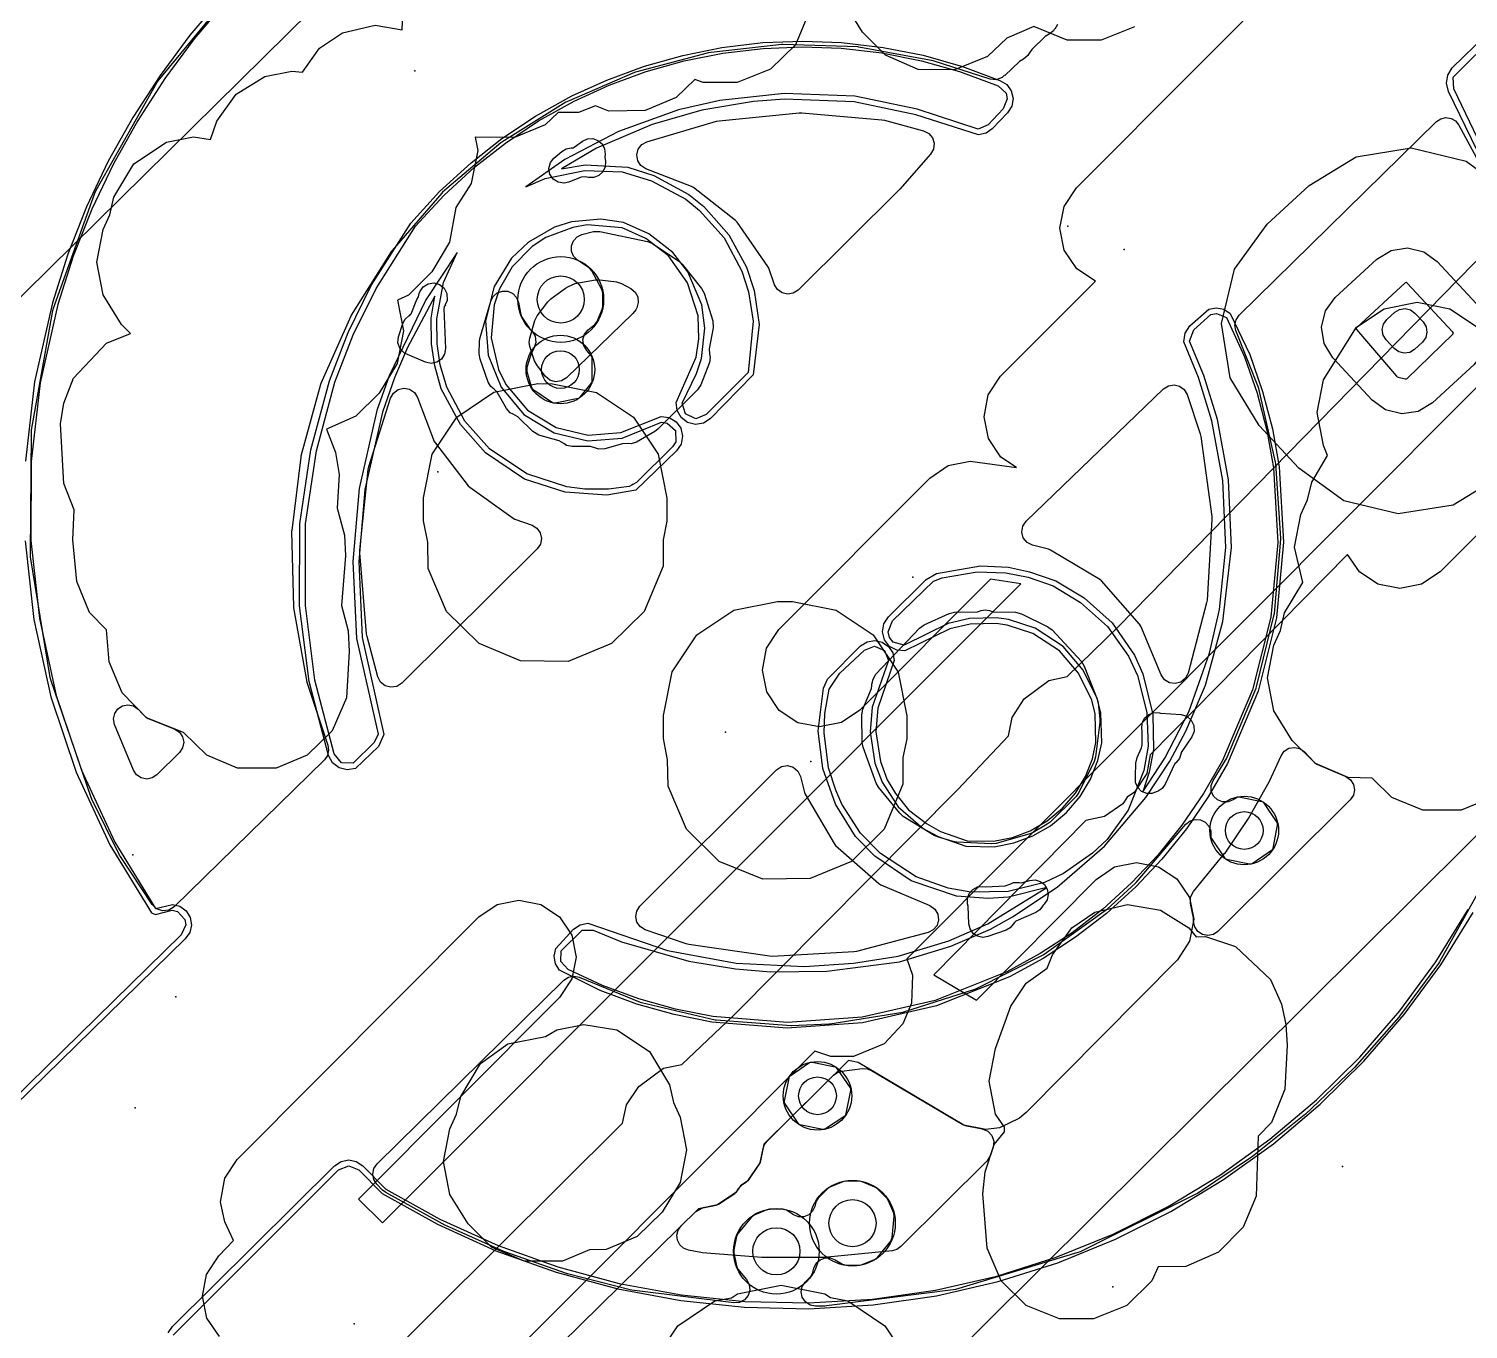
# Model space of a CAD drawing. Header units: metres. Extents: x -2677 to -840, y 169 to 1487.
# Drawn here: x -2077.8 to -2027.4, y 834.1 to 879.7 of the extents above; entities that cross this region are included whole.
import ezdxf

# ---------------------------------------------------------------- set-up
doc = ezdxf.new("R2010")
doc.units = ezdxf.units.M
for name, color, linetype in [('AI_GREENING_ALLOWED_ZONE', 4, 'Continuous'), ('AI_GREENING_EXCLUSIONS', 1, 'Continuous'), ('AI_GREENING_LAWN', 82, 'Continuous'), ('AI_GREENING_REJECTED', 6, 'Continuous'), ('AI_GREENING_SHRUBS', 92, 'Continuous')]:
    doc.layers.add(name, color=color, linetype=linetype)

# ---------------------------------------------------------------- blocks, each defined once
blk = doc.blocks.new('AI_SHRUB')
for radius in [1, 0.55]:
    blk.add_circle((0, 0), radius)

msp = doc.modelspace()

# ---------------------------------------------------------------- linework, layer by layer
at = {"layer": 'AI_GREENING_ALLOWED_ZONE'}
for points in [[(-2058.948, 867.454), (-2059.126, 867.343), (-2059.335, 867.314), (-2059.536, 867.374), (-2059.695, 867.512), (-2059.993, 867.907), (-2060.069, 868.053), (-2060.232, 868.552), (-2060.256, 868.698), (-2060.237, 868.844), (-2060.061, 869.456), (-2059.98, 869.619), (-2059.611, 870.11), (-2059.505, 870.214), (-2058.986, 870.592), (-2058.885, 870.649), (-2058.644, 870.75), (-2058.536, 870.781), (-2057.931, 870.886), (-2057.78, 870.889), (-2057.201, 870.813), (-2057.027, 870.757), (-2056.696, 870.577), (-2056.548, 870.454), (-2056.457, 870.285), (-2056.437, 870.094), (-2056.491, 869.909), (-2056.528, 869.837), (-2056.624, 869.707), (-2058.948, 867.454)], [(-2074.773, 855.318), (-2074.811, 855.511), (-2074.772, 855.703), (-2074.663, 855.865), (-2074.499, 855.973), (-2074.307, 856.009), (-2074.115, 855.969), (-2073.953, 855.858), (-2073.69, 855.589), (-2073.605, 855.532), (-2072.67, 855.158), (-2072.505, 855.051), (-2072.394, 854.888), (-2072.355, 854.695), (-2072.394, 854.502), (-2072.504, 854.339), (-2073.298, 853.553), (-2073.46, 853.446), (-2073.651, 853.409), (-2073.842, 853.448), (-2074.004, 853.556), (-2074.112, 853.718), (-2074.773, 855.318)], [(-2037.105, 849.049), (-2037.102, 849.274), (-2037.002, 849.475), (-2035.907, 850.796), (-2035.892, 850.816), (-2035.073, 852.03), (-2035.062, 852.047), (-2034.346, 853.313), (-2034.336, 853.333), (-2033.933, 854.222), (-2033.82, 854.38), (-2033.654, 854.484), (-2033.462, 854.516), (-2033.273, 854.472), (-2033.114, 854.359), (-2032.764, 853.989), (-2032.683, 853.932), (-2031.664, 853.491), (-2031.504, 853.381), (-2031.398, 853.219), (-2031.362, 853.028), (-2031.401, 852.838), (-2031.51, 852.677), (-2036.141, 848.076), (-2036.303, 847.968), (-2036.493, 847.93), (-2036.683, 847.968), (-2036.845, 848.074), (-2036.954, 848.235), (-2036.994, 848.424), (-2036.995, 848.547), (-2037.105, 849.049)], [(-2044.392, 841.164), (-2044.198, 841.081), (-2044.056, 840.926), (-2043.99, 840.727), (-2044.012, 840.517), (-2044.102, 840.244), (-2044.224, 840.045), (-2047.251, 837.037), (-2047.391, 836.94), (-2047.554, 836.894), (-2049.927, 836.658), (-2049.976, 836.656), (-2052.066, 836.653), (-2052.108, 836.654), (-2054.195, 836.826), (-2054.247, 836.833), (-2054.681, 836.915), (-2054.85, 836.98), (-2054.984, 837.101), (-2055.066, 837.261), (-2055.087, 837.441), (-2055.042, 837.615), (-2054.938, 837.763), (-2054.432, 838.261), (-2054.178, 838.395), (-2053.716, 838.486), (-2053.627, 838.523), (-2053.059, 838.901), (-2052.991, 838.969), (-2052.915, 839.083), (-2052.776, 839.222), (-2052.645, 839.308), (-2052.576, 839.376), (-2052.196, 839.942), (-2052.158, 840.031), (-2052.068, 840.479), (-2052.017, 840.618), (-2051.929, 840.735), (-2049.599, 843.039), (-2049.466, 843.134), (-2049.309, 843.18), (-2048.583, 843.27), (-2048.419, 843.263), (-2048.267, 843.204), (-2045.074, 841.311), (-2044.995, 841.281), (-2044.392, 841.164)]]:
    msp.add_lwpolyline(points, close=True, dxfattribs=at)
at = {"layer": 'AI_GREENING_EXCLUSIONS'}
for points in [[(-2131.493, 818.304), (-2110.812, 838.321), (-2110.189, 839.137), (-2109.714, 839.384), (-2107.791, 841.252), (-2107.539, 841.693), (-2106.768, 842.249), (-2086.101, 862.398), (-2085.482, 863.221), (-2084.992, 863.479), (-2084.058, 864.39), (-2083.069, 865.364), (-2082.819, 865.799), (-2082.09, 866.329), (-2056.207, 891.837), (-2055.729, 892.509), (-2055.253, 892.8), (-2054.342, 893.777), (-2053.252, 894.787), (-2052.952, 895.269), (-2052.01, 895.862), (-2030.366, 916.087)], [(-2131.493, 818.304), (-2110.812, 838.321), (-2110.189, 839.137), (-2109.714, 839.384), (-2107.791, 841.252), (-2107.539, 841.693), (-2106.768, 842.249), (-2086.101, 862.398), (-2085.482, 863.221), (-2084.992, 863.479), (-2084.058, 864.39), (-2083.069, 865.364), (-2082.819, 865.799), (-2082.09, 866.329), (-2056.207, 891.837), (-2055.729, 892.509), (-2055.253, 892.8), (-2054.342, 893.777), (-2053.252, 894.787), (-2052.952, 895.269), (-2052.01, 895.862), (-2030.366, 916.087)], [(-1999.776, 894.509), (-2047.034, 847.119), (-2046.837, 846.547), (-2046.876, 845.561), (-2047.178, 844.838), (-2047.825, 844.139), (-2048.901, 843.691), (-2049.693, 843.691), (-2050.258, 843.885), (-2074.893, 819.18)], [(-2071.106, 833.891), (-2071.544, 834.537), (-2071.701, 835.302), (-2071.554, 836.068), (-2071.125, 836.72), (-2070.606, 837.247), (-2070.912, 837.909), (-2071.064, 838.595), (-2070.915, 839.44), (-2070.483, 840.09), (-2062.027, 848.583), (-2061.38, 849.018), (-2060.615, 849.172), (-2059.849, 849.021), (-2059.199, 848.589), (-2058.764, 847.941), (-2058.61, 847.176), (-2058.761, 846.411), (-2059.193, 845.761), (-2066.229, 838.694), (-2065.392, 837.869), (-2043.041, 860.247), (-2044.11, 860.406), (-2048.677, 855.819), (-2049.325, 855.384), (-2050.09, 855.23), (-2050.855, 855.38), (-2051.505, 855.812), (-2051.94, 856.46), (-2052.094, 857.225), (-2051.944, 857.991), (-2051.512, 858.641), (-2046.232, 863.944), (-2045.584, 864.379), (-2044.819, 864.533), (-2043.194, 864.314), (-2043.744, 864.68), (-2044.179, 865.328), (-2044.333, 866.093), (-2044.183, 866.858), (-2043.751, 867.508), (-2040.432, 870.842), (-2041.087, 871.275), (-2041.522, 871.923), (-2041.676, 872.688), (-2041.525, 873.454), (-2041.093, 874.104), (-2032.638, 882.597)], [(-2026.674, 874.599), (-2028.065, 877.481), (-2028.143, 877.765), (-2028.098, 878.055), (-2027.937, 878.301), (-2023.231, 882.893)], [(-2026.49, 874.677), (-2027.888, 877.573), (-2027.911, 877.984), (-2023.153, 882.709)], [(-1995.827, 882.141), (-2009.772, 868.495), (-2009.936, 868.171), (-2010.75, 867.538), (-2017.842, 860.591), (-2018.479, 859.812), (-2018.789, 859.664), (-2019.794, 858.679), (-2020.792, 857.687), (-2020.944, 857.382), (-2021.73, 856.755), (-2048.065, 830.59), (-2048.712, 829.78), (-2049.039, 829.619), (-2050.116, 828.549), (-2051.056, 827.586), (-2051.185, 827.328), (-2051.85, 826.773), (-2071.631, 806.507), (-2043.27, 795.801), (-1988.498, 803.706)], [(-1995.827, 882.141), (-2009.772, 868.495), (-2009.936, 868.171), (-2010.75, 867.538), (-2017.842, 860.591), (-2018.479, 859.812), (-2018.789, 859.664), (-2019.794, 858.679), (-2020.792, 857.687), (-2020.944, 857.382), (-2021.73, 856.755), (-2048.065, 830.59), (-2048.712, 829.78), (-2049.039, 829.619), (-2050.116, 828.549), (-2051.056, 827.586), (-2051.185, 827.328), (-2051.85, 826.773), (-2071.631, 806.507), (-2043.27, 795.801), (-1988.498, 803.706)], [(-2050.422, 880.344), (-2050.937, 879.112), (-2051.814, 878.257), (-2052.979, 877.787), (-2054.167, 877.787), (-2054.459, 877.892), (-2055.111, 877.262), (-2056.195, 876.809), (-2057.464, 876.792), (-2057.94, 876.974), (-2058.531, 876.744), (-2059.243, 876.744), (-2059.693, 876.316), (-2060.777, 875.863), (-2062.153, 875.874), (-2062.061, 875.408), (-2062.291, 874.26), (-2062.826, 873.411), (-2063.043, 872.199), (-2063.672, 871.163), (-2064.482, 870.353), (-2064.867, 870.176), (-2064.655, 869.102), (-2064.885, 867.954), (-2065.514, 866.918), (-2066.324, 866.108), (-2067.351, 865.662), (-2067.036, 864.842), (-2066.915, 864.072), (-2066.978, 862.893), (-2066.724, 861.941), (-2066.685, 861.224), (-2066.828, 859.48), (-2066.602, 858.593), (-2066.563, 857.876), (-2066.657, 856.25), (-2067.155, 855.099), (-2068.032, 854.244), (-2069.116, 853.791), (-2070.466, 853.791), (-2071.55, 854.244), (-2072.364, 855.036), (-2073.654, 855.551), (-2074.509, 856.428), (-2074.962, 857.512), (-2075.055, 858.626), (-2075.648, 859.241), (-2076.101, 860.325), (-2076.234, 861.778), (-2076.188, 862.834), (-2076.555, 863.753), (-2076.67, 865.843), (-2076.553, 866.57), (-2076.214, 867.445), (-2076.214, 867.445), (-2075.054, 868.667), (-2074.213, 869.003), (-2074.53, 869.319), (-2075.171, 870.355), (-2075.401, 871.503), (-2075.174, 872.651), (-2074.943, 873.163), (-2074.797, 873.783), (-2074.099, 874.941), (-2072.961, 875.701), (-2072.008, 875.89), (-2071.422, 875.8), (-2071.195, 876.438), (-2070.513, 877.389), (-2069.518, 878.006), (-2068.565, 878.195), (-2068.201, 878.157), (-2067.604, 878.989), (-2066.796, 879.528), (-2065.656, 879.795), (-2064.705, 879.639), (-2064.652, 881.142)], [(-2070.865, 880.641), (-2071.986, 879.321), (-2073.021, 877.929), (-2073.966, 876.468), (-2074.817, 874.942), (-2075.569, 873.355), (-2076.22, 871.711), (-2076.762, 870.021), (-2077.385, 867.279), (-2077.698, 864.52), (-2077.705, 861.76), (-2077.41, 859.023), (-2076.819, 856.334), (-2075.934, 853.719), (-2074.761, 851.203), (-2073.339, 848.871), (-2072.748, 849.02), (-2072.485, 848.955), (-2072.266, 848.794), (-2072.124, 848.563), (-2072.082, 848.295), (-2072.144, 848.031), (-2072.302, 847.81), (-2078.284, 841.969)], [(-2071.013, 880.776), (-2072.143, 879.446), (-2073.185, 878.043), (-2074.137, 876.571), (-2074.995, 875.033), (-2075.753, 873.435), (-2076.408, 871.778), (-2076.955, 870.074), (-2077.583, 867.313), (-2077.898, 864.532)], [(-2039.067, 879.745), (-2040.228, 879.276), (-2041.416, 879.276), (-2042.583, 879.749), (-2043.538, 879.35), (-2044.206, 878.702), (-2045.367, 878.233), (-2046.633, 878.249), (-2047.78, 878.745), (-2048.59, 879.555), (-2049.231, 880.591)], [(-2070.165, 828.259), (-2056.986, 841.36), (-2056.855, 842.001), (-2056.418, 842.648), (-2055.556, 843.286), (-2054.912, 843.411), (-2053.099, 845.134), (-2045.249, 853.041), (-2043.472, 854.916), (-2043.349, 855.559), (-2042.921, 856.212), (-2042.068, 856.861), (-2041.425, 856.995), (-2039.635, 858.741), (-2026.632, 872.017)], [(-2026.539, 852.767), (-2027.622, 852.314), (-2028.966, 852.314), (-2030.049, 852.767), (-2030.743, 853.44), (-2031.583, 853.456), (-2032.73, 853.952), (-2033.54, 854.762), (-2034.181, 855.798), (-2034.411, 856.946), (-2034.184, 858.094), (-2033.953, 858.606), (-2033.807, 859.226), (-2033.171, 860.283), (-2033.464, 861.526), (-2033.237, 862.674), (-2033.237, 862.674), (-2033.006, 863.186), (-2032.86, 863.806), (-2032.302, 864.737), (-2032.443, 865.089), (-2032.671, 866.237), (-2032.443, 867.385), (-2031.291, 869.222), (-2030.318, 869.873), (-2029.17, 870.101), (-2028.022, 869.873), (-2027.049, 869.222)], [(-2023.052, 865.999), (-2028.362, 860.665), (-2029.01, 860.23), (-2029.775, 860.076), (-2030.541, 860.227), (-2031.191, 860.659), (-2031.601, 861.27), (-2038.514, 854.25), (-2038.636, 853.603), (-2039.063, 852.95), (-2039.316, 852.778), (-2039.472, 852.538), (-2040.116, 852.096), (-2040.771, 851.958), (-2046.089, 846.558), (-2044.597, 845.663), (-2040.405, 849.895), (-2039.758, 850.332), (-2038.994, 850.488), (-2038.228, 850.339), (-2037.577, 849.909), (-2037.14, 849.262), (-2036.984, 848.497), (-2037.133, 847.731), (-2037.563, 847.08), (-2042.86, 841.733), (-2043.09, 841.533), (-2043.796, 841.2), (-2044.271, 841.141), (-2045.037, 841.289), (-2048.734, 843.48), (-2049.075, 843.558), (-2052.037, 840.628), (-2052.168, 839.983), (-2052.604, 839.336), (-2052.859, 839.166), (-2053.018, 838.929), (-2053.668, 838.496), (-2054.325, 838.366), (-2067.422, 825.485)], [(-2077.905, 861.749), (-2077.608, 858.991), (-2077.012, 856.281), (-2076.12, 853.645), (-2074.937, 851.108), (-2073.483, 848.722), (-2073.339, 848.665), (-2072.758, 848.82), (-2072.569, 848.773), (-2072.312, 848.494), (-2072.281, 848.302), (-2072.439, 847.956), (-2078.365, 842.152)], [(-2072.904, 834.019), (-2072.751, 834.245), (-2067.074, 839.869), (-2066.847, 840.02), (-2066.579, 840.072), (-2066.311, 840.017), (-2066.084, 839.865), (-2065.283, 839.055), (-2063.383, 838.003), (-2061.348, 837.082), (-2059.253, 836.33), (-2057.107, 835.751), (-2054.922, 835.345), (-2052.708, 835.116), (-2050.475, 835.065), (-2048.236, 835.196), (-2046.034, 835.516), (-2043.889, 836.008), (-2041.812, 836.664), (-2039.809, 837.478), (-2037.888, 838.443), (-2036.056, 839.552), (-2034.322, 840.798), (-2032.692, 842.174), (-2031.175, 843.673), (-2029.778, 845.288), (-2028.509, 847.012), (-2027.375, 848.838)], [(-2072.72, 833.941), (-2066.934, 839.727), (-2066.579, 839.872), (-2066.227, 839.724), (-2065.405, 838.894), (-2063.472, 837.824), (-2061.423, 836.896), (-2059.313, 836.139), (-2057.151, 835.556), (-2054.95, 835.147), (-2052.72, 834.916), (-2050.471, 834.865), (-2048.216, 834.997), (-2045.997, 835.319), (-2043.837, 835.814), (-2041.744, 836.476), (-2039.726, 837.296), (-2037.791, 838.268), (-2035.946, 839.385), (-2034.199, 840.64), (-2032.557, 842.026), (-2031.029, 843.536), (-2029.622, 845.163), (-2028.343, 846.9), (-2027.201, 848.74)], [(-2055.919, 832.971), (-2055.051, 834.268), (-2053.754, 835.136), (-2053.171, 835.251), (-2052.966, 835.389), (-2051.435, 835.693), (-2049.904, 835.389), (-2049.705, 835.255), (-2049.705, 835.255), (-2049.102, 835.136), (-2047.805, 834.268), (-2046.937, 832.971)]]:
    msp.add_lwpolyline(points, dxfattribs=at)
for points in [[(-2061.216, 875.829), (-2060.038, 876.612), (-2058.761, 877.321), (-2057.537, 877.88), (-2056.226, 878.363), (-2054.884, 878.742), (-2053.516, 879.016), (-2052.076, 879.187), (-2050.676, 879.243), (-2049.326, 879.193), (-2047.867, 879.023), (-2046.469, 878.746), (-2045.085, 878.354), (-2043.774, 877.868), (-2043.539, 877.723), (-2043.379, 877.499), (-2043.317, 877.23), (-2043.364, 876.959), (-2043.512, 876.726), (-2044.042, 876.176), (-2044.263, 876.021), (-2044.526, 875.961), (-2046.722, 876.663), (-2048.881, 877.114), (-2051.32, 877.21), (-2052.408, 877.129), (-2054.214, 876.825), (-2055.95, 876.32), (-2057.897, 875.489), (-2059.125, 874.774), (-2058.302, 874.906), (-2056.801, 874.831), (-2055.891, 874.538), (-2054.667, 873.877), (-2054.144, 873.448), (-2053.265, 872.46), (-2052.652, 871.324), (-2052.383, 870.505), (-2052.209, 869.326), (-2052.411, 867.561), (-2053.922, 866.02), (-2054.16, 865.869), (-2054.437, 865.823), (-2054.71, 865.891), (-2054.935, 866.06), (-2055.074, 866.305), (-2055.107, 866.584), (-2054.417, 868.177), (-2054.324, 868.823), (-2054.342, 869.621), (-2054.72, 870.782), (-2055.386, 871.719), (-2056.178, 872.334), (-2057.006, 872.7), (-2058.223, 872.808), (-2058.729, 872.72), (-2059.677, 872.365), (-2060.153, 872.047), (-2060.851, 871.343), (-2061.302, 870.565), (-2061.488, 870.013), (-2061.587, 868.859), (-2061.329, 867.742), (-2061.071, 867.225), (-2060.312, 866.326), (-2059.308, 865.711), (-2058.19, 865.447), (-2057.045, 865.538), (-2055.639, 866.096), (-2055.359, 866.059), (-2055.117, 865.915), (-2054.951, 865.687), (-2054.889, 865.413), (-2054.94, 865.135), (-2055.096, 864.901), (-2056.528, 863.524), (-2057.542, 863.346), (-2059.003, 863.45), (-2060.418, 863.901), (-2061.793, 864.832), (-2062.663, 865.814), (-2063.335, 867.066), (-2063.567, 867.875), (-2063.681, 868.642), (-2063.695, 869.548), (-2063.562, 870.314), (-2064.518, 868.51), (-2064.975, 867.453), (-2065.395, 866.253), (-2066.016, 863.544), (-2066.228, 861.023), (-2066.106, 858.36), (-2065.351, 854.965), (-2065.539, 854.545), (-2066.342, 853.78), (-2066.63, 853.727), (-2066.915, 853.796), (-2067.146, 853.975), (-2067.284, 854.234), (-2067.96, 856.819), (-2068.295, 859.473), (-2068.284, 862.346), (-2067.903, 864.934), (-2067.252, 867.353), (-2066.6, 869.041), (-2065.787, 870.686), (-2064.4, 872.873), (-2063.393, 873.972), (-2062.294, 874.984), (-2061.216, 875.829)], [(-2061.092, 875.671), (-2059.928, 876.445), (-2058.678, 877.139), (-2057.454, 877.699), (-2056.157, 878.175), (-2054.83, 878.549), (-2053.477, 878.819), (-2052.067, 878.988), (-2050.684, 879.043), (-2049.333, 878.993), (-2047.905, 878.827), (-2046.523, 878.553), (-2045.193, 878.179), (-2043.843, 877.68), (-2043.561, 877.417), (-2043.517, 877.225), (-2043.657, 876.865), (-2044.186, 876.315), (-2044.532, 876.161), (-2046.668, 876.856), (-2048.857, 877.313), (-2051.326, 877.41), (-2053.581, 877.163), (-2055.034, 876.836), (-2057.132, 876.075), (-2059.013, 875.093), (-2060.378, 874.136), (-2059.695, 874.437), (-2058.309, 874.706), (-2056.997, 874.663), (-2055.972, 874.355), (-2054.769, 873.705), (-2054.293, 873.314), (-2053.435, 872.354), (-2052.812, 871.187), (-2052.579, 870.464), (-2052.41, 869.442), (-2052.595, 867.639), (-2054.061, 866.164), (-2054.429, 866.023), (-2054.785, 866.193), (-2054.907, 866.567), (-2054.397, 867.602), (-2054.222, 868.134), (-2054.106, 869.192), (-2054.214, 870.004), (-2054.702, 871.169), (-2055.228, 871.844), (-2056.066, 872.5), (-2056.953, 872.894), (-2057.747, 873.008), (-2058.777, 872.915), (-2059.372, 872.723), (-2060.278, 872.204), (-2060.872, 871.648), (-2061.485, 870.648), (-2061.784, 869.454), (-2061.697, 868.245), (-2061.243, 867.122), (-2060.443, 866.174), (-2059.385, 865.526), (-2058.206, 865.247), (-2056.998, 865.343), (-2055.624, 865.897), (-2055.425, 865.87), (-2055.133, 865.605), (-2055.125, 865.21), (-2055.236, 865.043), (-2056.501, 863.789), (-2056.761, 863.652), (-2057.48, 863.55), (-2058.306, 863.551), (-2058.945, 863.642), (-2060.346, 864.088), (-2061.649, 864.97), (-2062.506, 865.938), (-2063.144, 867.123), (-2063.37, 867.906), (-2063.481, 868.647), (-2063.497, 869.518), (-2063.26, 870.793), (-2062.784, 871.846), (-2063.881, 870.188), (-2065.161, 867.526), (-2065.588, 866.309), (-2066.213, 863.579), (-2066.428, 861.025), (-2066.305, 858.333), (-2065.55, 854.982), (-2065.684, 854.682), (-2066.419, 853.965), (-2066.828, 853.976), (-2067.092, 854.289), (-2067.765, 856.864), (-2068.095, 859.48), (-2068.085, 862.339), (-2067.706, 864.898), (-2067.06, 867.298), (-2066.419, 868.957), (-2065.614, 870.585), (-2064.237, 872.758), (-2063.246, 873.837), (-2062.17, 874.827), (-2061.092, 875.671)], [(-2027.454, 875.041), (-2025.897, 873.907), (-2024.522, 872.425), (-2023.5, 870.763), (-2023.192, 868.837), (-2023.655, 866.916), (-2024.807, 865.341), (-2026.263, 864.004), (-2027.906, 863), (-2029.832, 862.691), (-2031.73, 863.144), (-2033.31, 864.288), (-2034.703, 865.789), (-2035.716, 867.456), (-2036.016, 869.358), (-2035.564, 871.256), (-2034.42, 872.836), (-2032.944, 874.191), (-2031.302, 875.195), (-2029.375, 875.504), (-2027.454, 875.041)], [(-2028.93, 871.867), (-2028.463, 871.527), (-2027.088, 870.045), (-2026.779, 869.539), (-2026.689, 868.961), (-2026.828, 868.392), (-2027.168, 867.925), (-2028.63, 866.583), (-2029.13, 866.279), (-2029.708, 866.189), (-2030.277, 866.328), (-2030.744, 866.668), (-2032.124, 868.156), (-2032.428, 868.656), (-2032.518, 869.227), (-2032.379, 869.803), (-2032.039, 870.27), (-2030.578, 871.612), (-2030.077, 871.916), (-2029.499, 872.006), (-2028.93, 871.867)], [(-2043.341, 851.364), (-2042.712, 851.599), (-2042.123, 851.939), (-2041.587, 852.383), (-2041.134, 852.911), (-2040.783, 853.493), (-2040.536, 854.117), (-2040.412, 854.692), (-2040.439, 855.696), (-2040.556, 856.164), (-2041.028, 857.114), (-2041.691, 857.893), (-2042.627, 858.503), (-2043.52, 858.799), (-2043.905, 858.849), (-2044.814, 858.832), (-2045.529, 858.662), (-2047.102, 857.891), (-2047.389, 857.915), (-2047.642, 858.052), (-2047.818, 858.28), (-2047.888, 858.559), (-2047.839, 858.843), (-2047.681, 859.083), (-2046.362, 860.389), (-2045.991, 860.603), (-2044.451, 860.872), (-2043.479, 860.821), (-2042.743, 860.666), (-2041.814, 860.341), (-2040.828, 859.746), (-2039.848, 858.871), (-2039.066, 857.741), (-2038.766, 857.089), (-2038.418, 855.671), (-2038.397, 854.439), (-2038.548, 853.644), (-2038.777, 852.96), (-2037.996, 854.136), (-2037.163, 855.761), (-2036.439, 857.816), (-2036.093, 859.339), (-2035.87, 861.519), (-2035.971, 863.855), (-2036.356, 865.945), (-2036.825, 867.466), (-2037.334, 868.718), (-2037.293, 869.022), (-2037.125, 869.279), (-2036.461, 869.855), (-2036.197, 869.906), (-2035.933, 869.855), (-2035.708, 869.707), (-2035.025, 868.269), (-2034.577, 866.976), (-2034.236, 865.664), (-2034.001, 864.338), (-2033.843, 861.701), (-2034.089, 859.057), (-2034.736, 856.483), (-2035.812, 853.952), (-2036.482, 852.785), (-2037.247, 851.666), (-2038.106, 850.601), (-2039.018, 849.635), (-2040.042, 848.706), (-2041.126, 847.87), (-2042.261, 847.129), (-2043.442, 846.484), (-2045.995, 845.463), (-2048.583, 844.871), (-2051.231, 844.681), (-2053.865, 844.895), (-2055.185, 845.159), (-2056.489, 845.528), (-2057.772, 846.004), (-2059.196, 846.717), (-2059.338, 846.944), (-2059.385, 847.209), (-2059.328, 847.471), (-2058.71, 848.156), (-2058.479, 848.308), (-2058.207, 848.358), (-2055.414, 847.41), (-2053.011, 846.962), (-2050.615, 846.84), (-2048.902, 846.965), (-2047.336, 847.208), (-2045.562, 847.746), (-2044.198, 848.336), (-2042.137, 849.608), (-2043.474, 849.274), (-2044.189, 849.229), (-2045.299, 849.311), (-2046.879, 849.84), (-2048.152, 850.704), (-2048.827, 851.395), (-2049.535, 852.526), (-2049.978, 853.772), (-2050.135, 855.099), (-2049.955, 856.591), (-2049.812, 856.908), (-2048.654, 858.07), (-2048.426, 858.213), (-2048.16, 858.259), (-2047.897, 858.201), (-2047.675, 858.048), (-2047.527, 857.822), (-2047.476, 857.558), (-2048.049, 855.884), (-2048.122, 855.056), (-2047.963, 854.025), (-2047.718, 853.385), (-2047.437, 852.904), (-2046.972, 852.331), (-2046.35, 851.849), (-2045.853, 851.573), (-2044.928, 851.249), (-2043.996, 851.235), (-2043.341, 851.364)], [(-2041.776, 849.621), (-2040.119, 851.063), (-2038.668, 852.759), (-2037.824, 854.035), (-2037.267, 855.087), (-2036.574, 856.696), (-2035.975, 858.927), (-2035.67, 861.516), (-2035.772, 863.88), (-2036.162, 865.995), (-2036.637, 867.532), (-2037.135, 868.735), (-2036.986, 869.136), (-2036.385, 869.67), (-2036.197, 869.706), (-2035.848, 869.564), (-2035.208, 868.189), (-2034.766, 866.911), (-2034.43, 865.614), (-2034.198, 864.304), (-2034.043, 861.689), (-2034.288, 859.076), (-2034.93, 856.532), (-2035.986, 854.052), (-2036.648, 852.898), (-2037.403, 851.791), (-2038.252, 850.738), (-2039.163, 849.772), (-2040.177, 848.854), (-2041.248, 848.028), (-2042.37, 847.297), (-2043.538, 846.66), (-2046.04, 845.657), (-2048.598, 845.07), (-2051.216, 844.881), (-2053.826, 845.092), (-2055.131, 845.352), (-2056.42, 845.716), (-2057.689, 846.185), (-2058.894, 846.742), (-2059.151, 847.016), (-2059.144, 847.392), (-2058.404, 848.122), (-2058.017, 848.116), (-2057.031, 847.711), (-2054.664, 847.031), (-2053.035, 846.764), (-2051.798, 846.661), (-2049.831, 846.676), (-2047.295, 847.011), (-2045.49, 847.559), (-2044.11, 848.156), (-2043.339, 848.583), (-2041.776, 849.621)], [(-2057.907, 866.942), (-2056.61, 866.075), (-2055.742, 864.777), (-2055.438, 863.246), (-2055.438, 862.44), (-2055.569, 861.781), (-2055.569, 860.856), (-2056.232, 859.271), (-2057.376, 858.147), (-2058.898, 857.527), (-2060.559, 857.543), (-2062.004, 858.147), (-2063.148, 859.271), (-2063.795, 860.779), (-2063.811, 861.699), (-2063.96, 862.449), (-2063.96, 863.251), (-2063.655, 864.782), (-2062.788, 866.08), (-2061.491, 866.947), (-2059.96, 867.251), (-2059.438, 867.246), (-2057.907, 866.942)], [(-2042.626, 851.418), (-2042.008, 851.774), (-2041.446, 852.24), (-2040.971, 852.793), (-2040.603, 853.404), (-2040.344, 854.059), (-2040.211, 854.674), (-2040.24, 855.724), (-2040.366, 856.227), (-2040.86, 857.223), (-2041.557, 858.043), (-2042.54, 858.684), (-2043.478, 858.995), (-2043.892, 859.049), (-2044.837, 859.031), (-2045.593, 858.852), (-2047.127, 858.09), (-2047.512, 858.205), (-2047.638, 858.367), (-2047.688, 858.567), (-2047.54, 858.941), (-2046.098, 860.337), (-2045.795, 860.454), (-2044.569, 860.666), (-2043.57, 860.63), (-2042.787, 860.471), (-2041.912, 860.166), (-2040.953, 859.59), (-2040.005, 858.747), (-2039.279, 857.713), (-2038.957, 857.03), (-2038.627, 855.734), (-2038.585, 854.564), (-2038.738, 853.708), (-2039.288, 852.321), (-2040.025, 851.293), (-2040.53, 850.809), (-2041.554, 850.096), (-2042.219, 849.79), (-2043.49, 849.473), (-2044.796, 849.451), (-2045.589, 849.586), (-2046.712, 849.981), (-2047.957, 850.799), (-2048.662, 851.508), (-2049.311, 852.525), (-2049.519, 853.024), (-2049.78, 853.805), (-2049.933, 855.026), (-2049.907, 855.708), (-2049.758, 856.556), (-2049.381, 857.116), (-2048.518, 857.924), (-2048.165, 858.059), (-2047.818, 857.908), (-2047.676, 857.558), (-2048.246, 855.924), (-2048.322, 855.061), (-2048.154, 853.965), (-2047.9, 853.302), (-2047.335, 852.429), (-2046.461, 851.681), (-2045.936, 851.391), (-2044.973, 851.053), (-2043.974, 851.036), (-2043.286, 851.171), (-2042.626, 851.418)], [(-2051.039, 859.623), (-2049.508, 859.319), (-2048.211, 858.452), (-2047.343, 857.154), (-2047.039, 855.623), (-2047.039, 854.817), (-2047.17, 854.158), (-2047.17, 853.234), (-2047.833, 851.648), (-2048.977, 850.524), (-2050.421, 849.92), (-2052.083, 849.904), (-2053.605, 850.524), (-2054.749, 851.648), (-2055.396, 853.156), (-2055.412, 854.077), (-2055.561, 854.826), (-2055.561, 855.628), (-2055.256, 857.159), (-2054.389, 858.457), (-2053.092, 859.324), (-2051.561, 859.628), (-2051.039, 859.623)], [(-2043.395, 845.458), (-2042.856, 846.266), (-2042.126, 846.79), (-2041.94, 847.253), (-2041.258, 848.204), (-2040.45, 848.743), (-2039.31, 849.01), (-2038.155, 848.821), (-2037.16, 848.204), (-2036.91, 847.887), (-2036.575, 847.896), (-2035.525, 847.544), (-2034.301, 846.385), (-2033.915, 845.529), (-2033.76, 844.81), (-2033.721, 844.093), (-2033.798, 842.548), (-2034.268, 841.383), (-2034.729, 840.9), (-2034.809, 838.805), (-2035.262, 837.721), (-2036.117, 836.844), (-2037.268, 836.346), (-2038.234, 836.329), (-2038.458, 835.835), (-2039.335, 834.98), (-2040.5, 834.51), (-2041.688, 834.51), (-2042.853, 834.98), (-2043.73, 835.835), (-2044.228, 836.986), (-2044.373, 838.886), (-2044.293, 839.661), (-2043.982, 840.608), (-2043.616, 841.062), (-2043.62, 841.22), (-2043.928, 841.68), (-2044.158, 842.828), (-2043.931, 843.976), (-2043.395, 845.458)], [(-2055.204, 842.087), (-2054.973, 841.575), (-2054.746, 840.427), (-2054.976, 839.279), (-2055.605, 838.243), (-2056.479, 837.39), (-2057.562, 836.937), (-2058.142, 836.921), (-2059.089, 836.525), (-2060.433, 836.525), (-2061.58, 837.021), (-2062.39, 837.831), (-2063.031, 838.867), (-2063.261, 840.015), (-2063.034, 841.163), (-2062.803, 841.675), (-2062.657, 842.295), (-2061.959, 843.453), (-2061.008, 844.135), (-2059.688, 844.399), (-2059.294, 844.625), (-2058.341, 844.814), (-2057.186, 844.625), (-2056.048, 843.865), (-2055.35, 842.707), (-2055.204, 842.087)]]:
    msp.add_lwpolyline(points, close=True, dxfattribs=at)
at = {"layer": 'AI_GREENING_LAWN'}
for points in [[(-2041.761, 879.819), (-2041.858, 879.664), (-2041.863, 879.667), (-2041.9, 879.6), (-2042.047, 879.479), (-2042.193, 879.401), (-2042.662, 878.951), (-2042.759, 878.796), (-2042.765, 878.799), (-2042.802, 878.732), (-2042.949, 878.612), (-2043.094, 878.533), (-2043.609, 878.04), (-2043.614, 878.045), (-2043.696, 877.962), (-2043.902, 877.887), (-2044.12, 877.907), (-2046.08, 878.542), (-2046.111, 878.55), (-2048.713, 879.033), (-2048.75, 879.037), (-2051.377, 879.126), (-2051.414, 879.124), (-2053.991, 878.829), (-2054.026, 878.823), (-2056.533, 878.154), (-2056.567, 878.142), (-2058.941, 877.12), (-2058.974, 877.103), (-2061.22, 875.708), (-2061.251, 875.686), (-2063.288, 873.948), (-2063.315, 873.921), (-2065.054, 871.914), (-2065.076, 871.884), (-2066.489, 869.649), (-2066.507, 869.616), (-2067.549, 867.251), (-2067.561, 867.217), (-2068.25, 864.716), (-2068.257, 864.68), (-2068.573, 862.106), (-2068.575, 862.069), (-2068.509, 859.442), (-2068.505, 859.405), (-2068.044, 856.801), (-2068.035, 856.765), (-2067.306, 854.597), (-2067.28, 854.413), (-2067.324, 854.232), (-2067.43, 854.08), (-2072.694, 848.93), (-2072.879, 848.815), (-2073.096, 848.79), (-2073.303, 848.86), (-2073.461, 849.012), (-2074.569, 850.693), (-2074.6, 850.746), (-2075.572, 852.705), (-2075.597, 852.765), (-2077.011, 856.879), (-2077.032, 856.962), (-2077.032, 856.962), (-2077.715, 861.191), (-2077.722, 861.275), (-2077.687, 865.533), (-2077.679, 865.616), (-2076.934, 869.809), (-2076.913, 869.89), (-2075.467, 873.923), (-2075.431, 874), (-2073.293, 877.777), (-2073.244, 877.848), (-2070.417, 881.283)], [(-2026.164, 850.989), (-2028.383, 847.006), (-2028.418, 846.952), (-2029.786, 845.102), (-2029.813, 845.068), (-2031.365, 843.311), (-2031.395, 843.28), (-2033.093, 841.663), (-2033.126, 841.635), (-2034.932, 840.192), (-2034.966, 840.167), (-2036.86, 838.904), (-2036.915, 838.872), (-2040.968, 836.861), (-2041.046, 836.83), (-2045.33, 835.54), (-2045.411, 835.522), (-2049.847, 834.96), (-2049.909, 834.956), (-2050.233, 834.955), (-2050.425, 834.993), (-2050.587, 835.101), (-2050.696, 835.264), (-2050.734, 835.455), (-2050.696, 835.647), (-2050.588, 835.809), (-2050.401, 835.995), (-2050.338, 836.103), (-2050.287, 836.289), (-2050.206, 836.454), (-2050.07, 836.579), (-2049.898, 836.646), (-2049.714, 836.647), (-2049.542, 836.58), (-2049.291, 836.425), (-2049.162, 836.388), (-2048.696, 836.388), (-2048.601, 836.407), (-2048.163, 836.588), (-2048.067, 836.66), (-2047.6, 837.228), (-2047.546, 837.359), (-2047.474, 838.09), (-2047.492, 838.209), (-2047.673, 838.647), (-2047.727, 838.727), (-2048.071, 839.072), (-2048.151, 839.125), (-2048.601, 839.311), (-2048.696, 839.33), (-2049.182, 839.33), (-2049.277, 839.311), (-2049.727, 839.125), (-2049.807, 839.072), (-2050.141, 838.738), (-2050.204, 838.63), (-2050.255, 838.445), (-2050.336, 838.279), (-2050.472, 838.154), (-2050.644, 838.087), (-2050.828, 838.087), (-2051, 838.153), (-2051.251, 838.309), (-2051.38, 838.345), (-2051.846, 838.345), (-2051.941, 838.327), (-2052.379, 838.145), (-2052.475, 838.074), (-2052.95, 837.496), (-2053.001, 837.388), (-2053.093, 836.922), (-2053.093, 836.826), (-2053.001, 836.361), (-2052.95, 836.252), (-2052.646, 835.883), (-2052.554, 835.709), (-2052.536, 835.512), (-2052.595, 835.324), (-2052.722, 835.174), (-2052.898, 835.084), (-2053.095, 835.069), (-2056.663, 835.514), (-2056.725, 835.526), (-2058.911, 836.085), (-2058.951, 836.097), (-2061.11, 836.851), (-2061.15, 836.866), (-2063.259, 837.813), (-2063.298, 837.832), (-2065.277, 838.935), (-2065.389, 839.02), (-2065.592, 839.225), (-2065.7, 839.388), (-2065.736, 839.58), (-2065.697, 839.772), (-2065.587, 839.933), (-2059.047, 846.361), (-2058.886, 846.467), (-2058.697, 846.505), (-2058.508, 846.468), (-2056.367, 845.597), (-2056.367, 845.597), (-2056.33, 845.585), (-2053.747, 844.981), (-2053.708, 844.976), (-2051.087, 844.783), (-2051.058, 844.783), (-2049.763, 844.838), (-2049.734, 844.841), (-2047.176, 845.247), (-2047.139, 845.256), (-2044.649, 846.055), (-2044.614, 846.069), (-2042.259, 847.253), (-2042.225, 847.273), (-2040.049, 848.837), (-2040.026, 848.856), (-2039.03, 849.768), (-2039.01, 849.79), (-2037.262, 851.826), (-2037.116, 851.942), (-2036.938, 851.997), (-2036.752, 851.983), (-2036.584, 851.901), (-2036.457, 851.763), (-2036.391, 851.589), (-2036.392, 851.469), (-2036.389, 851.469), (-2036.389, 851.374), (-2036.371, 851.331), (-2035.915, 850.649), (-2035.883, 850.616), (-2035.84, 850.598), (-2035.035, 850.438), (-2034.989, 850.438), (-2034.946, 850.456), (-2034.264, 850.912), (-2034.232, 850.945), (-2034.214, 850.987), (-2034.054, 851.792), (-2034.054, 851.838), (-2034.072, 851.881), (-2034.527, 852.563), (-2034.56, 852.595), (-2034.603, 852.613), (-2035.407, 852.773), (-2035.453, 852.773), (-2035.496, 852.755), (-2035.608, 852.681), (-2035.786, 852.606), (-2035.978, 852.605), (-2036.157, 852.676), (-2036.296, 852.81), (-2036.374, 852.986), (-2036.379, 853.178), (-2036.312, 853.358), (-2035.833, 854.137), (-2035.816, 854.172), (-2034.807, 856.593), (-2034.795, 856.63), (-2034.173, 859.164), (-2034.167, 859.202), (-2033.941, 861.802), (-2033.941, 861.84), (-2034.118, 864.457), (-2034.124, 864.496), (-2034.713, 867.083), (-2034.725, 867.12), (-2035.514, 869.106), (-2035.549, 869.297), (-2035.509, 869.487), (-2035.399, 869.647), (-2028.494, 876.422), (-2028.341, 876.525), (-2028.161, 876.565), (-2027.979, 876.538), (-2027.82, 876.446), (-2027.704, 876.303), (-2026.079, 873.302)]]:
    msp.add_lwpolyline(points, dxfattribs=at)
for points in [[(-2050.81, 876.736), (-2050.716, 876.736), (-2047.91, 876.489), (-2047.823, 876.474), (-2046.446, 876.102), (-2046.266, 876.012), (-2046.136, 875.858), (-2046.078, 875.665), (-2046.101, 875.464), (-2046.201, 875.289), (-2047.285, 874.057), (-2047.308, 874.032), (-2050.845, 870.524), (-2051.013, 870.415), (-2051.21, 870.379), (-2051.405, 870.424), (-2051.567, 870.542), (-2051.67, 870.714), (-2051.873, 871.295), (-2051.903, 871.355), (-2052.979, 872.903), (-2053.03, 872.957), (-2054.509, 874.119), (-2054.574, 874.156), (-2056.173, 874.772), (-2056.346, 874.883), (-2056.459, 875.055), (-2056.493, 875.258), (-2056.443, 875.458), (-2056.317, 875.62), (-2056.136, 875.718), (-2053.702, 876.438), (-2053.61, 876.456), (-2050.81, 876.736)], [(-2058.758, 875.501), (-2058.72, 875.507), (-2058.686, 875.524), (-2058.39, 875.738), (-2058.218, 875.818), (-2058.029, 875.828), (-2057.849, 875.767), (-2057.705, 875.644), (-2057.618, 875.475), (-2057.599, 875.286), (-2057.609, 875.18), (-2057.587, 875.027), (-2057.597, 874.837), (-2057.676, 874.664), (-2057.814, 874.534), (-2057.991, 874.465), (-2058.181, 874.466), (-2058.302, 874.49), (-2058.442, 874.477), (-2058.866, 874.306), (-2059.028, 874.27), (-2059.041, 874.269), (-2059.244, 874.301), (-2059.418, 874.412), (-2059.531, 874.584), (-2059.566, 874.786), (-2059.517, 874.986), (-2059.391, 875.149), (-2059.117, 875.382), (-2058.963, 875.472), (-2058.787, 875.502), (-2058.758, 875.501)], [(-2060.549, 869.671), (-2060.512, 869.581), (-2060.242, 869.177), (-2060.166, 869.102), (-2060.046, 868.911), (-2060.021, 868.688), (-2060.098, 868.476), (-2060.183, 868.344), (-2060.343, 867.815), (-2060.343, 867.673), (-2060.175, 867.119), (-2060.156, 867.082), (-2060.127, 867.053), (-2059.44, 866.594), (-2059.397, 866.577), (-2059.35, 866.577), (-2058.54, 866.738), (-2058.502, 866.753), (-2058.471, 866.78), (-2058.083, 867.252), (-2058.063, 867.287), (-2058.056, 867.328), (-2058.056, 868.156), (-2058.064, 868.2), (-2058.088, 868.238), (-2058.244, 868.407), (-2058.349, 868.582), (-2058.376, 868.784), (-2058.319, 868.98), (-2058.189, 869.137), (-2057.956, 869.323), (-2057.882, 869.422), (-2057.701, 869.858), (-2057.682, 869.953), (-2057.682, 870.427), (-2057.711, 870.543), (-2058.064, 871.203), (-2058.144, 871.291), (-2058.565, 871.573), (-2058.701, 871.707), (-2058.776, 871.883), (-2058.78, 872.073), (-2058.712, 872.252), (-2058.582, 872.392), (-2058.41, 872.473), (-2058.005, 872.575), (-2057.779, 872.58), (-2056.117, 872.228), (-2055.941, 872.154), (-2055.015, 871.532), (-2054.903, 871.429), (-2054.222, 870.576), (-2054.137, 870.415), (-2053.829, 869.444), (-2053.814, 869.2), (-2053.953, 868.465), (-2053.939, 868.299), (-2053.916, 868.171), (-2053.949, 867.994), (-2054.249, 867.211), (-2054.363, 867.035), (-2055.752, 865.658), (-2055.854, 865.58), (-2056.503, 865.205), (-2056.687, 865.143), (-2056.797, 865.15), (-2056.988, 865.148), (-2057.615, 864.972), (-2057.814, 864.957), (-2057.92, 864.993), (-2057.92, 864.993), (-2058.108, 865.044), (-2058.757, 865.045), (-2058.951, 865.084), (-2059.049, 865.151), (-2059.211, 865.248), (-2059.916, 865.448), (-2060.129, 865.572), (-2060.654, 866.086), (-2060.823, 866.182), (-2060.823, 866.182), (-2060.922, 866.23), (-2061.054, 866.379), (-2061.38, 866.95), (-2061.488, 867.057), (-2061.602, 867.15), (-2061.691, 867.304), (-2061.98, 868.108), (-2062.01, 868.291), (-2061.997, 868.74), (-2061.977, 868.867), (-2061.603, 870.137), (-2061.516, 870.305), (-2061.374, 870.429), (-2061.195, 870.491), (-2061.007, 870.482), (-2060.835, 870.405), (-2060.704, 870.269), (-2060.633, 870.094), (-2060.549, 869.671)], [(-2064.393, 869.699), (-2064.195, 870.193), (-2064.133, 870.287), (-2064.109, 870.409), (-2064.087, 870.463), (-2063.973, 870.634), (-2063.799, 870.745), (-2063.596, 870.776), (-2063.397, 870.722), (-2063.236, 870.593), (-2063.141, 870.41), (-2063.138, 870.397), (-2063.131, 870.156), (-2063.202, 870.012), (-2063.193, 870.006), (-2063.21, 869.976), (-2063.234, 869.948), (-2063.237, 869.941), (-2063.237, 869.934), (-2063.244, 869.884), (-2063.19, 868.476), (-2063.222, 868.278), (-2063.33, 868.109), (-2063.496, 867.996), (-2063.693, 867.957), (-2063.889, 867.999), (-2064.519, 868.274), (-2064.518, 868.276), (-2064.628, 868.316), (-2064.781, 868.47), (-2064.854, 868.675), (-2064.834, 868.891), (-2064.685, 869.352), (-2064.601, 869.508), (-2064.468, 869.625), (-2064.443, 869.641), (-2064.413, 869.666), (-2064.393, 869.699)], [(-2027.899, 869.014), (-2027.921, 869.049), (-2029.518, 870.771), (-2029.552, 870.796), (-2029.588, 870.774), (-2031.284, 869.214), (-2031.308, 869.181), (-2031.288, 869.145), (-2029.89, 867.514), (-2029.861, 867.489), (-2029.826, 867.475), (-2029.582, 867.416), (-2029.543, 867.413), (-2029.511, 867.435), (-2027.923, 868.98), (-2027.899, 869.014)], [(-2029.242, 869.72), (-2028.955, 869.41), (-2028.852, 869.243), (-2028.822, 869.05), (-2028.868, 868.86), (-2028.983, 868.702), (-2029.261, 868.447), (-2029.427, 868.346), (-2029.619, 868.316), (-2029.808, 868.361), (-2029.966, 868.475), (-2030.253, 868.785), (-2030.355, 868.952), (-2030.386, 869.145), (-2030.34, 869.335), (-2030.224, 869.493), (-2029.947, 869.748), (-2029.781, 869.849), (-2029.588, 869.879), (-2029.399, 869.834), (-2029.242, 869.72)], [(-2062.393, 863.671), (-2062.34, 863.621), (-2060.821, 862.542), (-2060.761, 862.511), (-2060.159, 862.293), (-2059.988, 862.189), (-2059.872, 862.026), (-2059.829, 861.831), (-2059.866, 861.634), (-2059.977, 861.468), (-2064.721, 856.764), (-2064.895, 856.652), (-2065.1, 856.62), (-2065.3, 856.674), (-2065.461, 856.804), (-2065.555, 856.989), (-2065.936, 858.399), (-2065.951, 858.487), (-2066.192, 861.325), (-2066.191, 861.42), (-2065.894, 864.246), (-2065.873, 864.345), (-2065.11, 866.741), (-2065.01, 866.919), (-2064.846, 867.042), (-2064.647, 867.09), (-2064.446, 867.053), (-2064.276, 866.94), (-2064.166, 866.767), (-2063.58, 865.225), (-2063.544, 865.161), (-2062.393, 863.671)], [(-2037.324, 867.042), (-2037.224, 866.868), (-2036.766, 865.493), (-2036.745, 865.404), (-2036.357, 862.596), (-2036.353, 862.497), (-2036.524, 859.671), (-2036.539, 859.574), (-2037.19, 857.119), (-2037.282, 856.935), (-2037.441, 856.804), (-2037.639, 856.748), (-2037.843, 856.777), (-2038.018, 856.885), (-2038.134, 857.055), (-2038.846, 858.762), (-2038.889, 858.83), (-2040.214, 860.345), (-2040.274, 860.395), (-2042.009, 861.423), (-2042.075, 861.45), (-2042.633, 861.591), (-2042.822, 861.685), (-2042.956, 861.848), (-2043.01, 862.052), (-2042.975, 862.26), (-2042.857, 862.436), (-2038.046, 867.07), (-2037.877, 867.177), (-2037.679, 867.21), (-2037.485, 867.162), (-2037.324, 867.042)], [(-2044.289, 859.327), (-2044.142, 859.305), (-2044.016, 859.266), (-2043.228, 859.245), (-2043.019, 859.193), (-2042.095, 858.736), (-2041.95, 858.628), (-2040.923, 857.524), (-2040.822, 857.364), (-2040.371, 856.199), (-2040.341, 856.077), (-2040.274, 855.516), (-2040.275, 855.393), (-2040.43, 854.18), (-2040.477, 854.023), (-2041.014, 852.931), (-2041.111, 852.796), (-2042.018, 851.901), (-2042.119, 851.824), (-2042.613, 851.538), (-2042.727, 851.49), (-2043.905, 851.154), (-2044.067, 851.135), (-2045.29, 851.195), (-2045.412, 851.216), (-2045.958, 851.383), (-2046.073, 851.435), (-2047.158, 852.1), (-2047.285, 852.21), (-2048.026, 853.119), (-2048.109, 853.264), (-2048.567, 854.523), (-2048.597, 854.688), (-2048.611, 855.654), (-2048.573, 855.852), (-2048.271, 856.582), (-2048.249, 856.787), (-2048.238, 856.786), (-2048.231, 856.884), (-2048.116, 857.083), (-2046.587, 858.695), (-2046.429, 858.807), (-2045.551, 859.2), (-2045.361, 859.244), (-2044.562, 859.266), (-2044.436, 859.305), (-2044.289, 859.327)], [(-2038.82, 854.501), (-2038.798, 854.6), (-2038.792, 855.102), (-2038.801, 855.164), (-2038.792, 855.358), (-2038.709, 855.535), (-2038.565, 855.666), (-2038.382, 855.732), (-2038.187, 855.724), (-2038.155, 855.716), (-2037.435, 855.664), (-2037.234, 855.606), (-2037.075, 855.471), (-2036.984, 855.283), (-2036.979, 855.074), (-2037.06, 854.881), (-2037.41, 854.375), (-2037.427, 854.34), (-2037.43, 854.311), (-2037.493, 854.126), (-2037.621, 853.979), (-2037.641, 853.964), (-2037.663, 853.932), (-2037.99, 853.227), (-2038.093, 853.082), (-2038.239, 852.982), (-2038.299, 852.955), (-2038.3, 852.956), (-2038.44, 852.899), (-2038.634, 852.9), (-2038.813, 852.975), (-2038.95, 853.112), (-2039.025, 853.291), (-2039.026, 853.486), (-2039.023, 853.498), (-2039.017, 853.967), (-2038.972, 854.166), (-2038.82, 854.501)], [(-2050.853, 853.689), (-2050.761, 853.501), (-2050.621, 852.939), (-2050.594, 852.874), (-2049.582, 851.146), (-2049.532, 851.085), (-2048.016, 849.747), (-2047.949, 849.705), (-2046.225, 848.975), (-2046.056, 848.858), (-2045.948, 848.682), (-2045.921, 848.479), (-2045.977, 848.281), (-2046.109, 848.123), (-2046.293, 848.031), (-2048.792, 847.375), (-2048.891, 847.359), (-2051.741, 847.2), (-2051.841, 847.204), (-2054.669, 847.614), (-2054.76, 847.636), (-2056.192, 848.129), (-2056.365, 848.232), (-2056.484, 848.394), (-2056.529, 848.59), (-2056.494, 848.788), (-2056.383, 848.956), (-2051.6, 853.734), (-2051.424, 853.847), (-2051.217, 853.879), (-2051.015, 853.823), (-2050.853, 853.689)], [(-2043.296, 849.787), (-2043.092, 849.79), (-2043.022, 849.777), (-2042.984, 849.782), (-2042.728, 849.858), (-2042.541, 849.877), (-2042.361, 849.826), (-2042.212, 849.711), (-2042.116, 849.55), (-2042.086, 849.365), (-2042.126, 849.182), (-2042.231, 849.027), (-2042.262, 848.995), (-2042.28, 848.962), (-2042.38, 848.831), (-2042.519, 848.74), (-2043.214, 848.431), (-2043.245, 848.412), (-2043.268, 848.385), (-2043.307, 848.324), (-2043.416, 848.201), (-2043.56, 848.12), (-2044.195, 847.891), (-2044.379, 847.862), (-2044.56, 847.902), (-2044.715, 848.005), (-2044.821, 848.158), (-2044.864, 848.338), (-2044.893, 848.954), (-2044.912, 849.042), (-2044.916, 849.229), (-2044.851, 849.405), (-2044.726, 849.545), (-2044.558, 849.629), (-2044.371, 849.645), (-2044.27, 849.634), (-2043.59, 849.671), (-2043.393, 849.742), (-2043.296, 849.787)], [(-2049.206, 841.623), (-2049.173, 841.656), (-2049.155, 841.699), (-2048.995, 842.503), (-2048.995, 842.55), (-2049.013, 842.592), (-2049.469, 843.274), (-2049.502, 843.307), (-2049.544, 843.325), (-2050.349, 843.485), (-2050.395, 843.485), (-2050.438, 843.467), (-2051.12, 843.011), (-2051.152, 842.979), (-2051.17, 842.936), (-2051.33, 842.132), (-2051.33, 842.085), (-2051.312, 842.042), (-2050.857, 841.361), (-2050.824, 841.328), (-2050.781, 841.31), (-2049.977, 841.15), (-2049.931, 841.15), (-2049.888, 841.168), (-2049.206, 841.623)]]:
    msp.add_lwpolyline(points, close=True, dxfattribs=at)
at = {"layer": 'AI_GREENING_REJECTED'}
for p in [(-2064.26, 878.2), (-2041.4, 872.76), (-2039.43, 871.95), (-2063.46, 864.16), (-2056.64, 863.72), (-2046.83, 860.47), (-2053.39, 855.05), (-2050.4, 854.02), (-2074.14, 850.76), (-2072.63, 845.78), (-2074.06, 841.9), (-2031.78, 839.84), (-2039.82, 835.63), (-2066.39, 834.34)]:
    msp.add_point(p, dxfattribs=at)

# ---------------------------------------------------------------- block references
at = {"layer": 'AI_GREENING_SHRUBS'}
for p, xscale, yscale in [((-2059.153, 870.196), 1.5, 1.5), ((-2059.165, 867.744), 1.2, 1.2), ((-2035.221, 851.606), 1.2, 1.2), ((-2050.163, 842.317), 1.2, 1.2), ((-2048.939, 837.859), 1.5, 1.5), ((-2051.603, 836.874), 1.5, 1.5)]:
    msp.add_blockref('AI_SHRUB', p, dxfattribs=dict(at, xscale=xscale, yscale=yscale))

doc.saveas('drawing.dxf')
